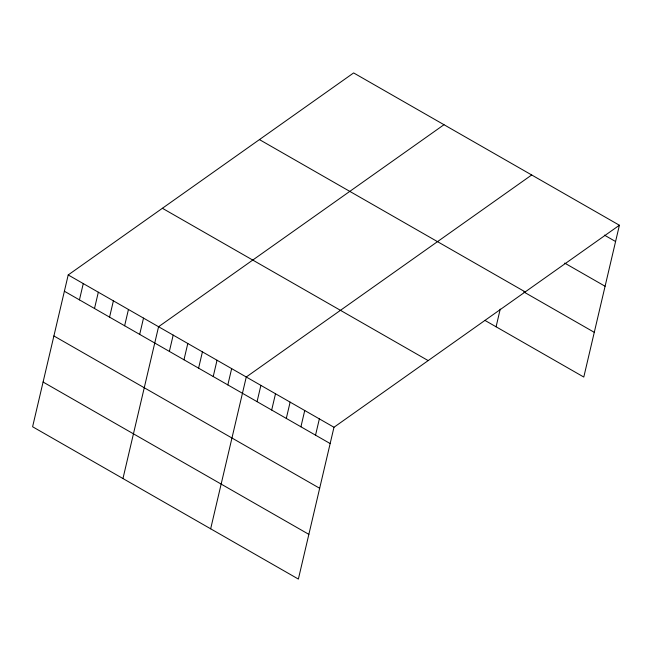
<?xml version="1.0" encoding="UTF-8"?>
<svg xmlns="http://www.w3.org/2000/svg" width="652" height="652" viewBox="0 0 652 652"><rect width="100%" height="100%" fill="white"/><g stroke="black" fill="none" stroke-linecap="round" stroke-linejoin="round"><path stroke-width="0.98" d="M68.207 274.948L32.6 426.758L298.372 579.074L333.979 427.264L619.4 225.242L353.628 72.926L68.207 274.948L333.979 427.264M79.446 299.871L83.269 283.579M94.507 308.502L98.33 292.21M109.569 317.133L113.391 300.841M124.63 325.764L128.444 309.472M139.691 334.394L143.505 318.103M122.959 478.552L158.566 326.733L443.996 124.711M169.365 351.404L173.188 335.112M183.978 359.782L187.8 343.49M198.599 368.16L202.422 351.868M213.22 376.53L217.035 360.246M227.833 384.908L231.656 368.625M210.661 528.813L246.269 376.995L531.698 174.972M257.067 401.665L260.89 385.373M271.688 410.043L275.503 393.751M286.301 418.421L290.124 402.129M300.922 426.799L304.737 410.507M315.535 435.177L319.358 418.886M496.091 326.791L500.239 309.089M619.4 225.242L583.793 377.052L484.909 320.385M604.404 235.119L615.578 241.525M564.681 263.09L605.089 286.252M259.439 139.593L525.21 291.909M523.776 291.925L594.282 332.333M162.397 208.281L428.168 360.597M64.385 291.24L330.156 443.547M53.896 335.959L319.667 488.275M43.089 382.039L308.861 534.355"/></g></svg>
